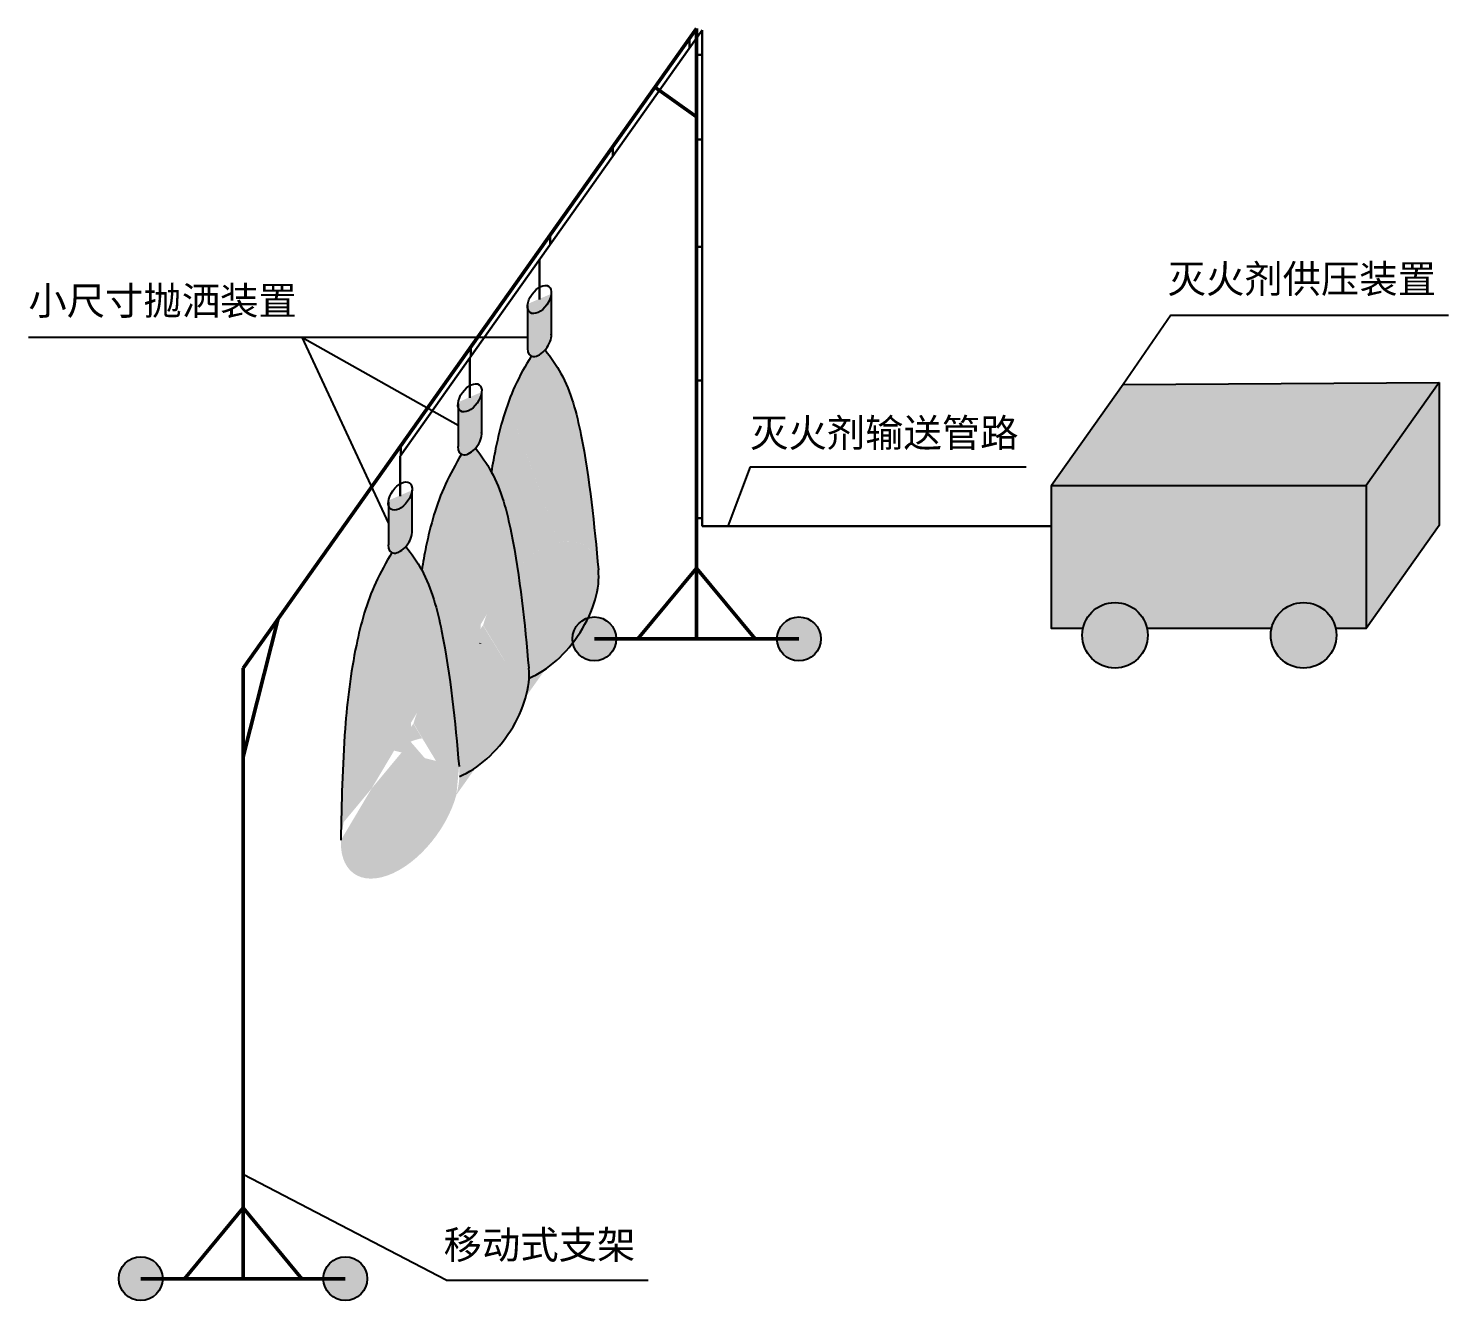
# Model space of a CAD drawing. Header units: millimetres. Extents: x -168 to 2937, y -666 to 1342.
# Drawn here: x 985.6 to 1137.2, y 957.2 to 1092.9 of the extents above; entities that cross this region are included whole.
import ezdxf

# ---------------------------------------------------------------- set-up
doc = ezdxf.new("R2010")
doc.units = ezdxf.units.MM
doc.styles.add('说明', font='', dxfattribs={"height": 3})
doc.styles.get('说明').set_extended_font_data('SimSun')

msp = doc.modelspace()

# ---------------------------------------------------------------- hatches: boundary and pattern name
h = msp.add_hatch(color=256)
h.set_gradient(color1=(52, 60, 57), one_color=1, tint=1, name='CYLINDER')
edge = h.paths.add_edge_path()
edge.add_line((1041.41, 1060.01), (1041.41, 1064.59))
edge.add_ellipse((1040.15, 1063.98), major_axis=(-0.99, -1.4), ratio=0.566577, start_angle=325.8443, end_angle=495.8782, ccw=False)
edge.add_line((1038.89, 1063.02), (1038.89, 1058.77))
edge.add_ellipse((1040.15, 1059.4), major_axis=(-0.99, -1.4), ratio=0.566577, start_angle=316.8844, end_angle=366.9704)
edge.add_ellipse((1040.15, 1059.4), major_axis=(-0.99, -1.4), ratio=0.566577, start_angle=366.9704, end_angle=439.9903)
edge.add_ellipse((1040.15, 1059.4), major_axis=(-0.99, -1.4), ratio=0.566577, start_angle=439.9903, end_angle=495.8782)
h = msp.add_hatch(color=151)
edge = h.paths.add_edge_path()
edge.add_spline(control_points=[(1046.44, 1035.12), (1046.05, 1039.25), (1045.67, 1043.38), (1044.96, 1047.51)], knot_values=[12.961916, 12.961916, 12.961916, 12.961916, 25.454521, 25.454521, 25.454521, 25.454521], degree=3, periodic=0)
edge.add_line((1044.96, 1047.51), (1039.48, 1045.52))
edge.add_line((1039.48, 1045.52), (1042.2, 1038.07))
edge.add_ellipse((1040.15, 1030.68), major_axis=(-4.94, -6.98), ratio=0.566577, start_angle=106.8408, end_angle=212.4839, ccw=False)
edge = h.paths.add_edge_path()
edge.add_spline(control_points=[(1036.79, 1052.9), (1036.23, 1051.33), (1035.6, 1048.89), (1035.15, 1046.42), (1035.02, 1045.59)], knot_values=[7.334051, 7.334051, 7.334051, 7.334051, 12.326303, 14.841013, 14.841013, 14.841013, 14.841013], degree=3, periodic=0)
edge.add_spline(control_points=[(1035.02, 1045.59), (1036.11, 1043.61), (1036.99, 1040.12), (1037.6, 1036.62), (1037.79, 1035.37)], knot_values=[4.044688, 4.044688, 4.044688, 4.044688, 10.865838, 14.629982, 14.629982, 14.629982, 14.629982], degree=3, periodic=0)
edge.add_ellipse((1040.15, 1030.68), major_axis=(-4.94, -6.98), ratio=0.566577, start_angle=212.4839, end_angle=253.2332, ccw=False)
edge.add_line((1042.2, 1038.07), (1036.79, 1052.9))
edge = h.paths.add_edge_path()
edge.add_spline(control_points=[(1044.96, 1047.51), (1044.84, 1048.2), (1044.28, 1051.16), (1043.32, 1054.97), (1041.53, 1057.57), (1041, 1058.28)], knot_values=[1.402987, 1.402987, 1.402987, 1.402987, 3.499065, 10.335958, 12.961916, 12.961916, 12.961916, 12.961916], degree=3, periodic=0)
edge.add_spline(control_points=[(1041, 1058.28), (1040.92, 1058.39), (1040.84, 1058.5), (1040.76, 1058.61)], knot_values=[0.992781, 0.992781, 0.992781, 0.992781, 1.402987, 1.402987, 1.402987, 1.402987], degree=3, periodic=0)
edge.add_ellipse((1040.15, 1059.4), major_axis=(-0.99, -1.4), ratio=0.566577, start_angle=366.9704, end_angle=439.9903, ccw=False)
edge.add_spline(control_points=[(1039.27, 1057.95), (1038.64, 1056.91), (1037.72, 1055.27), (1037.02, 1053.53), (1036.79, 1052.9)], knot_values=[1.695955, 1.695955, 1.695955, 1.695955, 5.338265, 7.334051, 7.334051, 7.334051, 7.334051], degree=3, periodic=0)
edge.add_line((1036.79, 1052.9), (1039.48, 1045.52))
edge.add_line((1039.48, 1045.52), (1044.96, 1047.51))
for color, points in [(30, [(1136.15, 1055.12), (1102.44, 1054.92), (1094.79, 1044.13), (1128.36, 1044.13)]), (42, [(1136.15, 1055.12), (1128.36, 1044.13), (1128.36, 1028.88), (1136.15, 1039.87)]), (40, [(1128.36, 1044.13), (1094.79, 1044.13), (1094.79, 1028.88), (1098.14, 1028.88, -0.810543), (1104.99, 1028.88), (1118.25, 1028.88, -0.810543), (1125.1, 1028.88), (1128.36, 1028.88)])]:
    msp.add_hatch(color=color).paths.add_polyline_path(points)
h = msp.add_hatch(color=256)
h.set_gradient(color1=(52, 60, 57), one_color=1, tint=1, name='CYLINDER')
edge = h.paths.add_edge_path()
edge.add_ellipse((1032.72, 1053.49), major_axis=(-0.99, -1.4), ratio=0.566577, start_angle=325.8443, end_angle=495.8782, ccw=False)
edge.add_line((1031.46, 1052.54), (1031.46, 1048.28))
edge.add_ellipse((1032.72, 1048.92), major_axis=(-0.99, -1.4), ratio=0.566577, start_angle=316.8844, end_angle=366.9704)
edge.add_ellipse((1032.72, 1048.92), major_axis=(-0.99, -1.4), ratio=0.566577, start_angle=366.9704, end_angle=439.9903)
edge.add_ellipse((1032.72, 1048.92), major_axis=(-0.99, -1.4), ratio=0.566577, start_angle=439.9903, end_angle=495.8782)
edge.add_line((1033.98, 1049.53), (1033.98, 1054.11))
h = msp.add_hatch(color=151)
edge = h.paths.add_edge_path()
edge.add_spline(control_points=[(1033.83, 1027.28), (1033.9, 1031.25), (1034.02, 1037.38), (1034.68, 1043.46), (1035.02, 1045.59)], knot_values=[14.841013, 14.841013, 14.841013, 14.841013, 26.734743, 33.199975, 33.199975, 33.199975, 33.199975], degree=3, periodic=0)
edge.add_spline(control_points=[(1035.02, 1045.59), (1035.02, 1045.6), (1034.53, 1046.48), (1033.94, 1047.31), (1033.33, 1048.12)], knot_values=[0.992781, 0.992781, 0.992781, 0.992781, 1.008525, 4.044688, 4.044688, 4.044688, 4.044688], degree=3, periodic=0)
edge.add_ellipse((1032.72, 1048.92), major_axis=(-0.99, -1.4), ratio=0.566577, start_angle=366.9704, end_angle=439.9903, ccw=False)
edge.add_spline(control_points=[(1031.83, 1047.47), (1031.21, 1046.42), (1029.47, 1043.33), (1028.29, 1039.06), (1027.72, 1035.94), (1027.59, 1035.11)], knot_values=[1.695955, 1.695955, 1.695955, 1.695955, 5.338265, 12.326303, 14.841013, 14.841013, 14.841013, 14.841013], degree=3, periodic=0)
edge.add_spline(control_points=[(1027.59, 1035.11), (1028.68, 1033.13), (1029.56, 1029.63), (1030.17, 1026.13), (1030.36, 1024.89)], knot_values=[4.044688, 4.044688, 4.044688, 4.044688, 10.865838, 14.629982, 14.629982, 14.629982, 14.629982], degree=3, periodic=0)
edge.add_ellipse((1032.72, 1020.19), major_axis=(-4.94, -6.98), ratio=0.566577, start_angle=221.2919, end_angle=253.2332, ccw=False)
edge = h.paths.add_edge_path()
edge.add_spline(control_points=[(1030.36, 1024.89), (1030.17, 1026.13), (1029.56, 1029.63), (1028.68, 1033.13), (1027.59, 1035.11)], knot_values=[4.044688, 4.044688, 4.044688, 4.044688, 7.808832, 14.629982, 14.629982, 14.629982, 14.629982], degree=3, periodic=0)
edge.add_spline(control_points=[(1027.59, 1035.11), (1027.24, 1032.98), (1026.59, 1026.89), (1026.47, 1020.77), (1026.4, 1016.8)], knot_values=[14.841013, 14.841013, 14.841013, 14.841013, 21.306245, 33.199975, 33.199975, 33.199975, 33.199975], degree=3, periodic=0)
edge.add_ellipse((1025.29, 1009.71), major_axis=(-4.94, -6.98), ratio=0.566577, start_angle=138.716, end_angle=221.284)
edge.add_ellipse((1032.72, 1020.19), major_axis=(-4.94, -6.98), ratio=0.566577, start_angle=253.2332, end_angle=318.716, ccw=False)
edge = h.paths.add_edge_path(flags=17)
edge.add_spline(control_points=[(1031.57, 1014.15), (1031.24, 1017.73), (1030.91, 1021.31), (1030.36, 1024.89)], knot_values=[14.629982, 14.629982, 14.629982, 14.629982, 25.454521, 25.454521, 25.454521, 25.454521], degree=3, periodic=0)
edge.add_ellipse((1032.72, 1020.19), major_axis=(-4.94, -6.98), ratio=0.566577, start_angle=253.2332, end_angle=318.716)
edge.add_ellipse((1025.29, 1009.71), major_axis=(-4.94, -6.98), ratio=0.566577, start_angle=138.716, end_angle=221.284, ccw=False)
h = msp.add_hatch(color=151)
edge = h.paths.add_edge_path(flags=17)
edge.add_spline(control_points=[(1039.01, 1024.64), (1038.67, 1028.22), (1038.34, 1031.8), (1037.79, 1035.37)], knot_values=[14.629982, 14.629982, 14.629982, 14.629982, 25.454521, 25.454521, 25.454521, 25.454521], degree=3, periodic=0)
edge.add_ellipse((1040.15, 1030.68), major_axis=(-4.94, -6.98), ratio=0.566577, start_angle=253.2332, end_angle=318.716)
edge.add_ellipse((1032.72, 1020.19), major_axis=(-4.94, -6.98), ratio=0.566577, start_angle=138.716, end_angle=221.284, ccw=False)
edge = h.paths.add_edge_path()
edge.add_spline(control_points=[(1037.79, 1035.37), (1037.6, 1036.62), (1036.99, 1040.12), (1036.11, 1043.61), (1035.02, 1045.59)], knot_values=[4.044688, 4.044688, 4.044688, 4.044688, 7.808832, 14.629982, 14.629982, 14.629982, 14.629982], degree=3, periodic=0)
edge.add_spline(control_points=[(1035.02, 1045.59), (1034.68, 1043.46), (1034.02, 1037.38), (1033.9, 1031.25), (1033.83, 1027.28)], knot_values=[14.841013, 14.841013, 14.841013, 14.841013, 21.306245, 33.199975, 33.199975, 33.199975, 33.199975], degree=3, periodic=0)
edge.add_ellipse((1032.72, 1020.19), major_axis=(-4.94, -6.98), ratio=0.566577, start_angle=138.716, end_angle=221.284)
edge.add_ellipse((1040.15, 1030.68), major_axis=(-4.94, -6.98), ratio=0.566577, start_angle=253.2332, end_angle=318.716, ccw=False)
h = msp.add_hatch(color=256)
h.set_gradient(color1=(52, 60, 57), one_color=1, tint=1, name='CYLINDER')
edge = h.paths.add_edge_path()
edge.add_ellipse((1025.29, 1043.01), major_axis=(-0.99, -1.4), ratio=0.566577, start_angle=325.8443, end_angle=495.8782, ccw=False)
edge.add_line((1024.03, 1042.05), (1024.03, 1037.8))
edge.add_ellipse((1025.29, 1038.43), major_axis=(-0.99, -1.4), ratio=0.566577, start_angle=316.8844, end_angle=366.9704)
edge.add_ellipse((1025.29, 1038.43), major_axis=(-0.99, -1.4), ratio=0.566577, start_angle=366.9704, end_angle=439.9903)
edge.add_ellipse((1025.29, 1038.43), major_axis=(-0.99, -1.4), ratio=0.566577, start_angle=439.9903, end_angle=495.8782)
edge.add_line((1026.55, 1039.05), (1026.55, 1043.62))
h = msp.add_hatch(color=151)
edge = h.paths.add_edge_path()
edge.add_ellipse((1032.72, 1020.19), major_axis=(-4.94, -6.98), ratio=0.566577, start_angle=138.716, end_angle=221.284)
edge.add_ellipse((1040.15, 1030.68), major_axis=(-4.94, -6.98), ratio=0.566577, start_angle=318.716, end_angle=319.0513)
edge.add_ellipse((1040.15, 1030.68), major_axis=(-4.94, -6.98), ratio=0.566577, start_angle=319.0513, end_angle=401.284)
edge = h.paths.add_edge_path()
edge.add_ellipse((1040.15, 1030.68), major_axis=(-4.94, -6.98), ratio=0.566577, start_angle=253.2332, end_angle=318.716)
edge.add_ellipse((1032.72, 1020.19), major_axis=(-4.94, -6.98), ratio=0.566577, start_angle=138.716, end_angle=221.284, ccw=False)
edge.add_ellipse((1040.15, 1030.68), major_axis=(-4.94, -6.98), ratio=0.566577, start_angle=41.284, end_angle=85.5839)
edge.add_arc((1046.01, 1027.77), 2.34, 180, 190.4638, ccw=False)
edge.add_arc((1046.01, 1027.77), 2.34, 105.9338, 180, ccw=False)
edge.add_ellipse((1040.15, 1030.68), major_axis=(-4.94, -6.98), ratio=0.566577, start_angle=106.8408, end_angle=253.2332)
h = msp.add_hatch(color=151)
edge = h.paths.add_edge_path()
edge.add_ellipse((1025.29, 1009.71), major_axis=(-4.94, -6.98), ratio=0.566577, start_angle=319.0513, end_angle=498.716)
edge.add_ellipse((1032.72, 1020.19), major_axis=(-4.94, -6.98), ratio=0.566577, start_angle=319.0513, end_angle=401.284, ccw=False)
edge.add_ellipse((1025.29, 1009.71), major_axis=(-4.94, -6.98), ratio=0.566577, start_angle=221.2919, end_angle=319.0513)
edge = h.paths.add_edge_path()
edge.add_spline(control_points=[(1026.4, 1016.8), (1026.47, 1020.77), (1026.59, 1026.89), (1027.24, 1032.98), (1027.59, 1035.11)], knot_values=[14.841013, 14.841013, 14.841013, 14.841013, 26.734743, 33.199975, 33.199975, 33.199975, 33.199975], degree=3, periodic=0)
edge.add_spline(control_points=[(1027.59, 1035.11), (1027.59, 1035.11), (1027.1, 1036), (1026.51, 1036.83), (1025.89, 1037.64)], knot_values=[0.992781, 0.992781, 0.992781, 0.992781, 1.008525, 4.044688, 4.044688, 4.044688, 4.044688], degree=3, periodic=0)
edge.add_ellipse((1025.29, 1038.43), major_axis=(-0.99, -1.4), ratio=0.566577, start_angle=366.9704, end_angle=439.9903, ccw=False)
edge.add_spline(control_points=[(1024.4, 1036.98), (1023.78, 1035.94), (1022.04, 1032.85), (1020.28, 1026.47), (1019.17, 1017.23), (1019.04, 1010.26), (1018.96, 1006.28)], knot_values=[1.695955, 1.695955, 1.695955, 1.695955, 5.338265, 12.326303, 21.306245, 33.238811, 33.238811, 33.238811, 33.238811], degree=3, periodic=0)
edge.add_ellipse((1025.29, 1009.71), major_axis=(-4.94, -6.98), ratio=0.566577, start_angle=221.2919, end_angle=319.0513, ccw=False)
edge = h.paths.add_edge_path()
edge.add_ellipse((1025.29, 1009.71), major_axis=(-4.94, -6.98), ratio=0.566577, start_angle=138.716, end_angle=221.284)
edge.add_ellipse((1032.72, 1020.19), major_axis=(-4.94, -6.98), ratio=0.566577, start_angle=318.716, end_angle=319.0513)
edge.add_ellipse((1032.72, 1020.19), major_axis=(-4.94, -6.98), ratio=0.566577, start_angle=319.0513, end_angle=401.284)
edge = h.paths.add_edge_path(flags=17)
edge.add_spline(control_points=[(1031.57, 1014.15), (1031.24, 1017.73), (1030.91, 1021.31), (1030.36, 1024.89)], knot_values=[14.629982, 14.629982, 14.629982, 14.629982, 25.454521, 25.454521, 25.454521, 25.454521], degree=3, periodic=0)
edge.add_ellipse((1032.72, 1020.19), major_axis=(-4.94, -6.98), ratio=0.566577, start_angle=253.2332, end_angle=318.716)
edge.add_ellipse((1025.29, 1009.71), major_axis=(-4.94, -6.98), ratio=0.566577, start_angle=138.716, end_angle=221.284, ccw=False)
edge = h.paths.add_edge_path()
edge.add_ellipse((1032.72, 1020.19), major_axis=(-4.94, -6.98), ratio=0.566577, start_angle=41.284, end_angle=138.716)
edge.add_ellipse((1040.15, 1030.68), major_axis=(-4.94, -6.98), ratio=0.566577, start_angle=319.0513, end_angle=401.284, ccw=False)
edge.add_ellipse((1032.72, 1020.19), major_axis=(-4.94, -6.98), ratio=0.566577, start_angle=221.2919, end_angle=253.2332)
edge.add_spline(control_points=[(1030.36, 1024.89), (1030.91, 1021.31), (1031.24, 1017.73), (1031.57, 1014.15)], knot_values=[14.629982, 14.629982, 14.629982, 14.629982, 25.454521, 25.454521, 25.454521, 25.454521], degree=3, periodic=0)
edge.add_ellipse((1025.29, 1009.71), major_axis=(-4.94, -6.98), ratio=0.566577, start_angle=138.716, end_angle=221.284, ccw=False)
h = msp.add_hatch(color=256)
h.paths.add_polyline_path([(1098.06, 1028.15, 1), (1105.07, 1028.15, 1)])
h.paths.add_polyline_path([(1125.18, 1028.15, 1), (1118.17, 1028.15, 1)])
h = msp.add_hatch(color=7)
h.paths.add_polyline_path([(1070.16, 1027.77, 1), (1065.49, 1027.77, 1)])
h.paths.add_polyline_path([(1048.34, 1027.77, 1), (1043.67, 1027.77, 1)])
h.paths.add_polyline_path([(1021.77, 959.5, 1), (1017.1, 959.5, 1)])
h.paths.add_polyline_path([(999.95, 959.5, 1), (995.28, 959.5, 1)])

# ---------------------------------------------------------------- linework, layer by layer
at = {"color": 253, "lineweight": 50}
for p, q in [((1056.92, 1092.91), (1008.52, 1024.63)), ((1056.92, 1092.91), (1056.92, 1027.77)), ((1056.92, 1083.46), (1052.46, 1086.62)), ((1050.65, 1027.77), (1056.92, 1035.32)), ((1063.18, 1027.77), (1056.92, 1035.32)), ((1008.52, 1015.19), (1012.28, 1029.93)), ((1046.01, 1027.77), (1067.83, 1027.77)), ((1008.52, 1024.63), (1008.52, 959.5)), ((1002.26, 959.5), (1008.52, 967.05)), ((1014.79, 959.5), (1008.52, 967.05)), ((997.61, 959.5), (1019.43, 959.5))]:
    msp.add_line(p, q, dxfattribs=at)
at = {"color": 150, "lineweight": 30}
for p, q in [((1057.52, 1092.72), (1032.72, 1057.74)), ((1057.52, 1092.72), (1057.52, 1039.81)), ((1040.15, 1063.98), (1040.15, 1068.22)), ((1032.72, 1057.74), (1025.29, 1047.25)), ((1032.72, 1053.49), (1032.72, 1057.74)), ((1025.29, 1043.01), (1025.29, 1047.25)), ((1057.52, 1039.81), (1094.79, 1039.81))]:
    msp.add_line(p, q, dxfattribs=at)
at = {"lineweight": 30}
for p, q in [((1056.17, 1090.82), (1056.17, 1091.86)), ((1056.92, 1090.1), (1057.52, 1090.1)), ((1056.92, 1081.07), (1057.52, 1081.07)), ((1047.97, 1079.25), (1047.97, 1080.28)), ((1041.29, 1069.83), (1041.29, 1070.86)), ((1056.92, 1069.6), (1057.52, 1069.6)), ((1032.82, 1057.88), (1032.82, 1058.92)), ((1056.92, 1055.35), (1057.52, 1055.35)), ((1025.35, 1047.34), (1025.35, 1048.37)), ((1056.92, 1040.64), (1057.52, 1040.64))]:
    msp.add_line(p, q, dxfattribs=at)
for p, q in [((1041.41, 1064.59), (1041.41, 1060.01)), ((1038.89, 1063.34), (1038.89, 1058.77)), ((1107.5, 1062.32), (1102.44, 1054.92)), ((1107.5, 1062.32), (1137.15, 1062.32)), ((985.62, 1059.95), (1014.78, 1059.95)), ((1014.78, 1059.95), (1024.03, 1040.09)), ((1014.78, 1059.95), (1031.46, 1050.57)), ((1014.78, 1059.95), (1038.89, 1059.95)), ((1102.44, 1054.92), (1094.79, 1044.13)), ((1102.44, 1054.92), (1136.15, 1055.12)), ((1136.15, 1055.12), (1128.36, 1044.13)), ((1136.15, 1055.12), (1136.15, 1039.87)), ((1033.98, 1054.11), (1033.98, 1049.53)), ((1031.46, 1052.86), (1031.46, 1048.28)), ((1062.62, 1046.12), (1060.25, 1039.81)), ((1062.62, 1046.12), (1092.08, 1046.12)), ((1026.55, 1043.62), (1026.55, 1039.05)), ((1024.03, 1042.37), (1024.03, 1037.8)), ((1136.15, 1039.87), (1128.36, 1028.88)), ((1030.2, 959.36), (1008.52, 970.63)), ((1030.2, 959.36), (1051.75, 959.36))]:
    msp.add_line(p, q)
for points in [[(1098.14, 1028.88), (1094.79, 1028.88), (1094.79, 1044.13), (1128.36, 1044.13), (1128.36, 1028.88), (1125.1, 1028.88)], [(1118.25, 1028.88), (1104.99, 1028.88)]]:
    msp.add_lwpolyline(points)
for centre, radius in [((1101.56, 1028.15), 3.5), ((1121.68, 1028.15), 3.5), ((1046.01, 1027.77), 2.34), ((1067.83, 1027.77), 2.34), ((997.61, 959.5), 2.34), ((1019.43, 959.5), 2.34)]:
    msp.add_circle(centre, radius)
for centre in [(1040.15, 1063.98), (1032.72, 1053.49), (1025.29, 1043.01)]:
    msp.add_ellipse(centre, major_axis=(-0.99, -1.4), ratio=0.566577)
for centre, major_axis, start_param, end_param in [((1040.15, 1059.4), (-0.99, -1.4), 5.530677, 8.84621), ((1032.72, 1048.92), (-0.99, -1.4), 5.530677, 8.84621), ((1025.29, 1038.43), (-0.99, -1.4), 5.530677, 8.84621), ((1040.15, 1030.68), (-4.94, -6.98), 7.003727, 8.86816), ((1032.72, 1020.19), (-4.94, -6.98), 10.14532, 10.145457), ((1032.72, 1020.19), (-4.94, -6.98), 7.003727, 8.86816)]:
    msp.add_ellipse(centre, major_axis=major_axis, ratio=0.566577, start_param=start_param, end_param=end_param)
for points, knots in [([(1039.27, 1057.95), (1038.64, 1056.91), (1036.9, 1053.82), (1035.72, 1049.54), (1035.15, 1046.42), (1035.02, 1045.59)], [1.695955, 1.695955, 1.695955, 1.695955, 5.338265, 12.326303, 14.841013, 14.841013, 14.841013, 14.841013]), ([(1040.76, 1058.61), (1041.37, 1057.8), (1043.28, 1055.11), (1045.33, 1047.03), (1045.99, 1039.95), (1046.44, 1035.12)], [0.992781, 0.992781, 0.992781, 0.992781, 4.028944, 10.865838, 25.454521, 25.454521, 25.454521, 25.454521]), ([(1031.83, 1047.47), (1031.21, 1046.42), (1029.47, 1043.33), (1028.29, 1039.06), (1027.72, 1035.94), (1027.59, 1035.11)], [1.695955, 1.695955, 1.695955, 1.695955, 5.338265, 12.326303, 14.841013, 14.841013, 14.841013, 14.841013]), ([(1033.33, 1048.12), (1033.94, 1047.31), (1035.85, 1044.62), (1037.9, 1036.55), (1038.56, 1029.46), (1039.01, 1024.64)], [0.992781, 0.992781, 0.992781, 0.992781, 4.028944, 10.865838, 25.454521, 25.454521, 25.454521, 25.454521]), ([(1033.33, 1048.12), (1033.94, 1047.31), (1035.85, 1044.62), (1037.9, 1036.55), (1038.56, 1029.46), (1039.01, 1024.64)], [0.992781, 0.992781, 0.992781, 0.992781, 4.028944, 10.865838, 25.454521, 25.454521, 25.454521, 25.454521]), ([(1024.4, 1036.98), (1023.78, 1035.94), (1022.04, 1032.85), (1020.28, 1026.47), (1019.17, 1017.23), (1019.04, 1010.26), (1018.96, 1006.28)], [1.695955, 1.695955, 1.695955, 1.695955, 5.338265, 12.326303, 21.306245, 33.238811, 33.238811, 33.238811, 33.238811]), ([(1025.89, 1037.64), (1026.51, 1036.83), (1028.42, 1034.14), (1030.47, 1026.06), (1031.13, 1018.98), (1031.57, 1014.15)], [0.992781, 0.992781, 0.992781, 0.992781, 4.028944, 10.865838, 25.454521, 25.454521, 25.454521, 25.454521])]:
    msp.add_open_spline(points, degree=3, knots=knots)
msp.add_open_spline([(1033.83, 1027.28), (1033.83, 1027.27), (1033.83, 1027.26), (1033.83, 1027.25)], degree=3)

# ---------------------------------------------------------------- texts
at = {"char_height": 3, "attachment_point": 1, "style": '说明'}
for s, insert in [('灭火剂供压装置', (1107.17, 1067.68)), ('小尺寸抛洒装置', (985.62, 1065.35)), ('\\pt27;灭火剂输送管路', (1062.62, 1051.25)), ('移动式支架', (1029.92, 964.62))]:
    msp.add_mtext_dynamic_manual_height_columns(s, width=34.0553, gutter_width=15, heights=[0], dxfattribs=dict(at, insert=insert))

doc.saveas('drawing.dxf')
